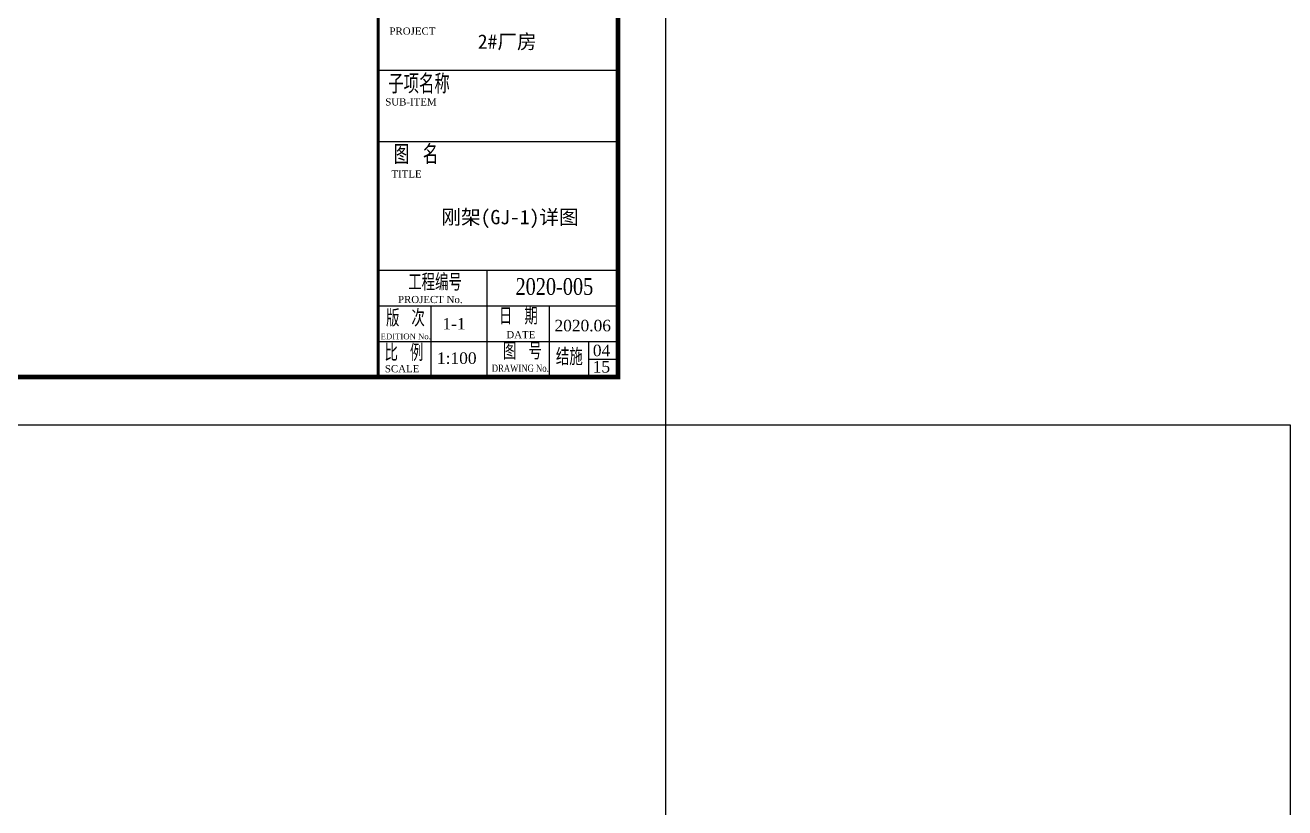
# Model space of a CAD drawing. Extents: x 14207793 to 14719554, y -1675802 to -1228715.
# Drawn here: x 14380660 to 14406920, y -1370679 to -1354356 of the extents above; entities that cross this region are included whole.
import ezdxf
from ezdxf.enums import TextEntityAlignment as Align

# ---------------------------------------------------------------- set-up
doc = ezdxf.new("R2010")
doc.units = 0
doc.header["$LTSCALE"] = 500
doc.header["$MEASUREMENT"] = 0
doc.layers.get('0').update_dxf_attribs({"linetype": 'CONTINUOUS'})
doc.layers.add('PUB_TITLE', color=4, linetype='CONTINUOUS')
doc.layers.add('TEXT', color=7, linetype='CONTINUOUS')
doc.styles.add('GHF', font='TIMES.TTF')
doc.styles.add('GL-H', font='simhei.ttf')
doc.styles.add('HZ', font='txt', dxfattribs={"width": 0.8, "bigfont": 'hztxt'})

msp = doc.modelspace()

# ---------------------------------------------------------------- linework, layer by layer
at = {"color": 4, "const_width": 59.39}
msp.add_lwpolyline([(14393017.5, -1361692.5), (14388017.5, -1361692.5), (14388017.5, -1329433.58), (14393017.5, -1329433.58)], close=True, dxfattribs=at)
at = {"color": 6}
msp.add_lwpolyline([(14394017.5, -1362692.5), (14407030, -1362692.5), (14407030, -1376567.5), (14394017.5, -1376567.5)], close=True, dxfattribs=at)
at = {"layer": 'PUB_TITLE'}
for p, q in [((14388017.5, -1355296.71), (14393017.5, -1355296.71, -1000)), ((14388017.5, -1356781.41), (14393017.5, -1356781.41, -1000)), ((14388017.5, -1359465.45, 2295.35), (14393017.5, -1359465.45, 1295.35)), ((14390284.57, -1359465.45, 1295.35), (14390284.57, -1361692.5, 1295.35)), ((14388017.5, -1360207.8, 2295.35), (14393017.5, -1360207.8, 1295.35)), ((14389119.1, -1360207.8, 1295.35), (14389119.1, -1361692.5, 1295.35)), ((14391582.74, -1360207.8, 1295.35), (14391582.74, -1361692.5, 1295.35)), ((14388017.5, -1360950.15, 2295.35), (14393017.5, -1360950.15, 1295.35)), ((14392400.14, -1360950.15, 1295.35), (14392400.14, -1361692.5, 1295.35)), ((14392400.14, -1361321.32, 1295.35), (14393017.5, -1361321.32, 1295.35))]:
    msp.add_line(p, q, dxfattribs=at)
msp.add_lwpolyline([(14334617.5, -1362692.5), (14394017.5, -1362692.5), (14394017.5, -1320692.5), (14334617.5, -1320692.5)], close=True, dxfattribs=at)
for points, const_width in [([(14337117.5, -1361692.5), (14393017.5, -1361692.5), (14393017.5, -1321692.5), (14337117.5, -1321692.5)], 100), ([(14388017.5, -1351584.05), (14393017.5, -1351584.05), (14393017.5, -1361692.5), (14388017.5, -1361692.5)], 59.39)]:
    msp.add_lwpolyline(points, close=True, dxfattribs=dict(at, const_width=const_width))

# ---------------------------------------------------------------- texts
at = {"color": 2, "style": 'GHF'}
for s, height, p in [('PROJECT', 150, (14388254.85, -1354553.89, -1000)), ('SUB-ITEM', 150, (14388166.63, -1356031.46, -1000)), ('TITLE', 150, (14388294.42, -1357534.51, -1000)), ('PROJECT No.', 150, (14388431.67, -1360152.39, 1295.35)), ('1-1', 240, (14389359.2, -1360702.59, 10295.35)), ('2020.06', 240, (14391694.01, -1360741.3, 5295.35)), ('EDITION No.', 120, (14388069.74, -1360907.6, 2295.35)), ('DATE', 150, (14390690.41, -1360885.85, 1295.35)), ('04', 240, (14392494.36, -1361260.35, 1295.35)), ('1:100', 240, (14389244.47, -1361420.37, 10295.35)), ('SCALE', 150, (14388158.17, -1361595.38, 1295.35)), ('15', 240, (14392491.78, -1361600.72, 10295.35))]:
    msp.add_text(s, height=height, dxfattribs=at).set_placement(p)
at = {"color": 2, "width": 0.8}
for s, height, style, p in [('子项名称', 400, 'HZ', (14388230.89, -1355781.7, -27.76)), ('图 名', 400, 'HZ', (14388345.38, -1357254.28, -27.76)), ('工程编号', 350, 'HZ', (14388644.62, -1359892.43, 1224.16)), ('2020-005', 350, 'GHF', (14390881.7, -1359981.19, 5295.35)), ('版 次', 350, 'HZ', (14388183.15, -1360640.42, 1224.16)), ('日 期', 350, 'HZ', (14390537.07, -1360599.09, 1295.35)), ('比 例', 350, 'HZ', (14388151.13, -1361361.66, 1224.16)), ('图 号', 350, 'HZ', (14390620.4, -1361329.63, 1295.35)), ('结施', 350, 'HZ', (14391724.08, -1361448.63, 1295.35)), ('DRAWING No.', 150, 'GHF', (14390387.7, -1361585.53, 1295.35))]:
    msp.add_text(s, height=height, dxfattribs=dict(at, style=style)).set_placement(p)
at = {"layer": 'TEXT', "color": 6, "style": 'GL-H'}
for s, p in [('2#厂房', (14391322.54, -1354698.98, 691.86)), ('刚架(GJ-1)详图', (14392197.54, -1358358.98, 691.86))]:
    msp.add_text(s, height=300, dxfattribs=at).set_placement(p, align=Align.MIDDLE_RIGHT)

doc.saveas('drawing.dxf')
